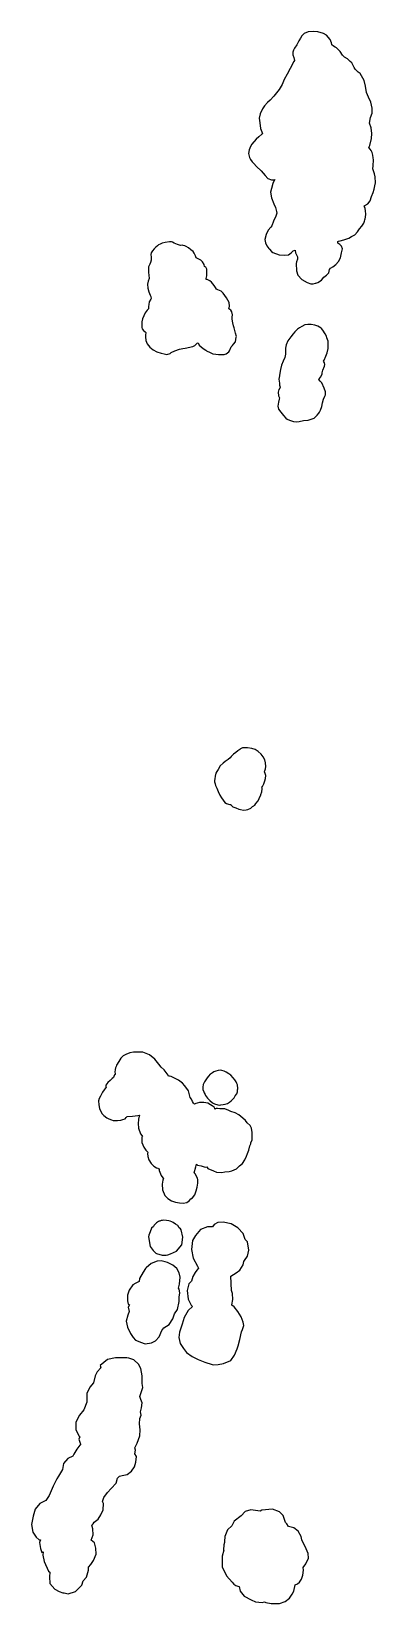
# Model space of a CAD drawing. Extents: x -12748497 to 5449789, y 79630 to 14464147.
# Drawn here: x -12748497 to -12374141, y 12753454 to 14464147 of the extents above.
import ezdxf

# ---------------------------------------------------------------- set-up
doc = ezdxf.new("R2010")
doc.units = 21
doc.layers.add('COUNTY_BOUNDARY', color=40, linetype='Continuous')

msp = doc.modelspace()

# ---------------------------------------------------------------- linework, layer by layer
at = {"layer": 'COUNTY_BOUNDARY'}
for points in [[(-12441931, 14464147), (-12447584, 14463725), (-12451639, 14461831), (-12454271, 14459549), (-12455935, 14456953), (-12457498, 14453752), (-12459768, 14449476), (-12462471, 14445792), (-12463529, 14443738), (-12464200, 14441437), (-12464196, 14438634), (-12463149, 14435774), (-12462339, 14432499), (-12462908, 14431316), (-12467020, 14423720), (-12470377, 14417612), (-12473410, 14411762), (-12475782, 14406519), (-12479044, 14400975), (-12484828, 14393601), (-12488678, 14389346), (-12491620, 14386689), (-12494868, 14383149), (-12496968, 14380026), (-12499638, 14374454), (-12500637, 14369645), (-12500098, 14364524), (-12499373, 14358466), (-12497951, 14354813), (-12497195, 14352798), (-12497769, 14352455), (-12501111, 14349637), (-12504088, 14347080), (-12508558, 14341586), (-12510228, 14339047), (-12511735, 14335396), (-12512303, 14331173), (-12511169, 14326977), (-12510228, 14324923), (-12508389, 14322402), (-12507298, 14321346), (-12506668, 14320617), (-12503725, 14317212), (-12498663, 14312623), (-12494066, 14307547), (-12491165, 14304047), (-12487396, 14302764), (-12483946, 14302795), (-12483490, 14302962), (-12484543, 14302039), (-12486040, 14298805), (-12487266, 14293171), (-12488562, 14289356), (-12487474, 14282919), (-12484943, 14276733), (-12482932, 14272441), (-12482027, 14268233), (-12481619, 14266557), (-12482768, 14263246), (-12485338, 14257724), (-12486867, 14252784), (-12488082, 14251279), (-12491016, 14247757), (-12493246, 14243189), (-12494650, 14237625), (-12493991, 14234172), (-12492566, 14230818), (-12490379, 14228104), (-12489344, 14227101), (-12487499, 14224774), (-12486063, 14223586), (-12479165, 14221069), (-12473198, 14220555), (-12469011, 14220933), (-12465988, 14223268), (-12463804, 14225280), (-12461681, 14226122), (-12461113, 14223372), (-12459183, 14218735), (-12458891, 14216490), (-12460156, 14213399), (-12460477, 14211671), (-12460102, 14203748), (-12458781, 14199096), (-12454194, 14194123), (-12448515, 14190943), (-12444616, 14189634), (-12442181, 14189381), (-12439561, 14190331), (-12439137, 14190284), (-12436931, 14190972), (-12433088, 14193667), (-12430283, 14196730), (-12427550, 14198874), (-12425081, 14201598), (-12424114, 14205036), (-12423188, 14206654), (-12420749, 14207831), (-12417291, 14210578), (-12414623, 14213880), (-12412419, 14217663), (-12411029, 14223175), (-12410237, 14227454), (-12411202, 14230346), (-12412828, 14232154), (-12415127, 14233708), (-12415286, 14234220), (-12415130, 14235441), (-12414587, 14235957), (-12412776, 14236294), (-12408737, 14237329), (-12403245, 14239158), (-12400362, 14240966), (-12396714, 14242894), (-12393862, 14246240), (-12391505, 14249498), (-12389164, 14252080), (-12386831, 14255373), (-12386205, 14257732), (-12385765, 14258989), (-12385495, 14260282), (-12385114, 14262107), (-12384744, 14265259), (-12384953, 14268965), (-12385465, 14271613), (-12386091, 14273179), (-12386745, 14273992), (-12385644, 14274610), (-12382559, 14276650), (-12380021, 14279974), (-12378448, 14284418), (-12376692, 14288733), (-12375744, 14292460), (-12374756, 14296220), (-12374141, 14299437), (-12374393, 14306068), (-12375307, 14309383), (-12377131, 14314648), (-12376725, 14318010), (-12376430, 14324333), (-12376745, 14326777), (-12377161, 14329654), (-12377784, 14332339), (-12379029, 14334623), (-12379930, 14336210), (-12381511, 14337955), (-12380532, 14340180), (-12378515, 14347525), (-12378055, 14353068), (-12379069, 14359256), (-12380764, 14364184), (-12379641, 14370631), (-12377921, 14375385), (-12377844, 14380797), (-12379312, 14387077), (-12381763, 14392638), (-12384023, 14397888), (-12385052, 14404502), (-12386458, 14410793), (-12390922, 14418393), (-12392983, 14419974), (-12396422, 14422947), (-12397293, 14424774), (-12400094, 14430120), (-12401674, 14431431), (-12404624, 14434189), (-12407875, 14436169), (-12410221, 14438502), (-12412596, 14442176), (-12416739, 14446175), (-12418218, 14447033), (-12420056, 14448204), (-12421779, 14449400), (-12421835, 14449891), (-12421924, 14451867), (-12423607, 14455420), (-12427599, 14460042), (-12430758, 14461975), (-12436874, 14463811), (-12441931, 14464147)], [(-12598468, 14235139), (-12603185, 14234633), (-12606126, 14233767), (-12608619, 14232685), (-12610109, 14231812), (-12611304, 14230961), (-12613261, 14229337), (-12615142, 14227427), (-12616979, 14225502), (-12618175, 14223121), (-12618748, 14221291), (-12618424, 14218484), (-12618140, 14215147), (-12618856, 14212718), (-12619694, 14210731), (-12621127, 14207829), (-12621122, 14205023), (-12621076, 14202077), (-12621057, 14201845), (-12620816, 14198929), (-12620541, 14195210), (-12621671, 14192385), (-12622175, 14188970), (-12621908, 14184642), (-12620686, 14180753), (-12619265, 14177102), (-12618728, 14175568), (-12618338, 14173393), (-12618714, 14172871), (-12620338, 14169797), (-12620800, 14167180), (-12620985, 14164736), (-12621119, 14163494), (-12621314, 14162229), (-12622483, 14160851), (-12624790, 14158002), (-12627565, 14151483), (-12628372, 14148134), (-12628262, 14141926), (-12627870, 14140521), (-12626698, 14138654), (-12624636, 14137193), (-12623809, 14136657), (-12624034, 14136152), (-12624437, 14133887), (-12624452, 14131736), (-12624063, 14127926), (-12622626, 14124319), (-12619540, 14120523), (-12615951, 14117704), (-12612008, 14115411), (-12607242, 14114095), (-12604260, 14113340), (-12601110, 14112611), (-12597693, 14113767), (-12596354, 14114939), (-12592604, 14116711), (-12587542, 14118299), (-12583770, 14119253), (-12581331, 14119464), (-12572938, 14121357), (-12570833, 14122494), (-12568866, 14124395), (-12568097, 14125126), (-12567096, 14125418), (-12567195, 14125306), (-12566013, 14122865), (-12561684, 14119064), (-12558716, 14117230), (-12557905, 14116729), (-12554032, 14114644), (-12551179, 14113434), (-12548077, 14112910), (-12545052, 14112670), (-12541817, 14112559), (-12538842, 14112697), (-12536571, 14113221), (-12533643, 14115435), (-12533028, 14116588), (-12531193, 14120796), (-12529816, 14122535), (-12528587, 14123934), (-12526542, 14126351), (-12525648, 14131462), (-12525574, 14132359), (-12526600, 14135876), (-12527219, 14138699), (-12527874, 14141463), (-12528671, 14143868), (-12529425, 14147248), (-12530166, 14150987), (-12530295, 14153124), (-12529713, 14155938), (-12530377, 14158948), (-12531716, 14160969), (-12533578, 14162428), (-12533338, 14163558), (-12533187, 14165332), (-12533524, 14169374), (-12536379, 14174318), (-12539771, 14179506), (-12542077, 14181521), (-12545574, 14183138), (-12547348, 14183833), (-12548411, 14185356), (-12549746, 14187698), (-12552660, 14191150), (-12554590, 14192696), (-12556475, 14193905), (-12557458, 14194342), (-12558443, 14194385), (-12558340, 14195138), (-12557679, 14198323), (-12557519, 14200642), (-12557859, 14205553), (-12558676, 14207616), (-12560145, 14208539), (-12560661, 14210565), (-12562310, 14213365), (-12564331, 14215147), (-12566464, 14216488), (-12568720, 14217315), (-12569149, 14217678), (-12570157, 14219928), (-12571479, 14222964), (-12572690, 14224663), (-12575091, 14226605), (-12577522, 14228626), (-12580189, 14230180), (-12581503, 14230729), (-12583268, 14231372), (-12584331, 14231414), (-12586386, 14231338), (-12589474, 14232412), (-12591335, 14232951), (-12593226, 14233712), (-12594938, 14234886), (-12596207, 14235243), (-12598468, 14235139)], [(-12447975, 14145272), (-12450964, 14144942), (-12454323, 14142907), (-12456875, 14141455), (-12458970, 14140236), (-12461202, 14137841), (-12461966, 14137189), (-12463618, 14135142), (-12466395, 14131702), (-12469462, 14127573), (-12471244, 14122978), (-12472074, 14119645), (-12471963, 14117169), (-12472067, 14112921), (-12472699, 14109528), (-12474651, 14105415), (-12476520, 14100978), (-12477589, 14096247), (-12478524, 14089987), (-12478629, 14089359), (-12479245, 14085638), (-12478789, 14081309), (-12478459, 14079414), (-12477948, 14077043), (-12478424, 14076067), (-12479362, 14074383), (-12480197, 14071707), (-12479836, 14067807), (-12478769, 14065419), (-12478825, 14064079), (-12479689, 14060657), (-12480498, 14056509), (-12479675, 14053094), (-12477358, 14049684), (-12474450, 14046122), (-12471661, 14043307), (-12470283, 14042427), (-12467905, 14041156), (-12463335, 14039551), (-12460267, 14039275), (-12457217, 14039799), (-12452501, 14040645), (-12447434, 14041218), (-12444120, 14042133), (-12440971, 14043514), (-12437619, 14046584), (-12435919, 14048894), (-12435193, 14049812), (-12433856, 14052153), (-12432639, 14055918), (-12431763, 14059888), (-12430928, 14064172), (-12429317, 14067163), (-12428770, 14068795), (-12428647, 14070235), (-12428492, 14072018), (-12430045, 14076010), (-12432655, 14081675), (-12434509, 14083610), (-12435858, 14085255), (-12435329, 14086202), (-12433567, 14088367), (-12432369, 14091645), (-12432386, 14092736), (-12431591, 14095389), (-12429577, 14099997), (-12429273, 14101869), (-12429645, 14103594), (-12430695, 14105185), (-12429953, 14106606), (-12428316, 14110722), (-12426799, 14114442), (-12425552, 14119116), (-12425517, 14123546), (-12425511, 14127063), (-12426989, 14130834), (-12427568, 14132533), (-12428991, 14134955), (-12429701, 14136300), (-12430824, 14138140), (-12432601, 14140461), (-12433289, 14141215), (-12437086, 14143525), (-12440294, 14144705), (-12444231, 14145335), (-12447975, 14145272)], [(-12516539, 13684767), (-12518973, 13684732), (-12521102, 13683369), (-12521895, 13682778), (-12523983, 13681316), (-12526132, 13679565), (-12528614, 13677635), (-12529669, 13676777), (-12531181, 13675169), (-12532127, 13673727), (-12534524, 13671942), (-12537607, 13669651), (-12540028, 13667875), (-12543234, 13664865), (-12545420, 13661159), (-12546781, 13658979), (-12547724, 13656972), (-12548575, 13653808), (-12549041, 13651048), (-12549087, 13650706), (-12549326, 13648904), (-12549198, 13647545), (-12548884, 13646582), (-12548610, 13645354), (-12548341, 13643743), (-12546900, 13640723), (-12545543, 13637138), (-12543641, 13633044), (-12541689, 13630286), (-12539985, 13627608), (-12538148, 13625178), (-12536239, 13623942), (-12534046, 13623329), (-12532708, 13622918), (-12531749, 13623076), (-12531542, 13622648), (-12529232, 13620586), (-12526261, 13619327), (-12522995, 13617964), (-12520999, 13617531), (-12517809, 13616919), (-12515050, 13617322), (-12513010, 13617440), (-12509994, 13618918), (-12508065, 13620595), (-12506560, 13621549), (-12505681, 13622274), (-12505649, 13622298), (-12504224, 13623877), (-12502024, 13627094), (-12500750, 13629431), (-12498892, 13633609), (-12498775, 13633996), (-12497946, 13636702), (-12497332, 13639871), (-12497592, 13640737), (-12497990, 13642026), (-12497256, 13642698), (-12495710, 13645457), (-12494632, 13648800), (-12494012, 13651103), (-12493513, 13654353), (-12494288, 13656778), (-12494758, 13657620), (-12495155, 13658435), (-12494886, 13658870), (-12494129, 13660554), (-12493807, 13661914), (-12493327, 13664169), (-12493832, 13668271), (-12494443, 13671419), (-12496402, 13674784), (-12498409, 13677628), (-12501901, 13680741), (-12505102, 13682940), (-12508851, 13684014), (-12513519, 13684569), (-12516539, 13684767)], [(-12637598, 13353536), (-12641490, 13352744), (-12645741, 13351070), (-12648639, 13349549), (-12651350, 13346834), (-12653535, 13343288), (-12655902, 13339147), (-12656458, 13337742), (-12656960, 13336468), (-12657426, 13334486), (-12657649, 13331694), (-12657405, 13330208), (-12657299, 13329176), (-12658049, 13328703), (-12658778, 13327090), (-12659026, 13326490), (-12659100, 13325777), (-12660519, 13324968), (-12662797, 13322784), (-12665235, 13320527), (-12667522, 13317396), (-12667748, 13315714), (-12667250, 13314542), (-12668221, 13313876), (-12669552, 13312498), (-12671073, 13309923), (-12673414, 13305530), (-12674862, 13302892), (-12675572, 13300411), (-12675197, 13296289), (-12674585, 13292151), (-12671913, 13286616), (-12669845, 13284507), (-12666491, 13282043), (-12664302, 13280743), (-12661497, 13279790), (-12659489, 13279096), (-12658001, 13279107), (-12654774, 13279151), (-12651342, 13279457), (-12649258, 13280028), (-12646536, 13280808), (-12645335, 13282296), (-12644469, 13283384), (-12638698, 13283970), (-12632884, 13284560), (-12630778, 13284774), (-12631188, 13283789), (-12632207, 13280487), (-12632511, 13275360), (-12632455, 13274924), (-12631989, 13271299), (-12631930, 13270831), (-12629731, 13264658), (-12628569, 13262729), (-12627599, 13261661), (-12628239, 13260811), (-12628241, 13259753), (-12628246, 13255258), (-12626304, 13250075), (-12623957, 13246866), (-12622162, 13244866), (-12621700, 13244575), (-12622177, 13243081), (-12621724, 13239758), (-12620890, 13236234), (-12618397, 13232268), (-12615487, 13229573), (-12612507, 13227592), (-12611152, 13227056), (-12610775, 13226907), (-12609654, 13226634), (-12609566, 13224731), (-12607437, 13219142), (-12605446, 13216568), (-12604996, 13216374), (-12605612, 13214343), (-12606291, 13209952), (-12605924, 13203569), (-12603528, 13197475), (-12600222, 13194047), (-12596088, 13191607), (-12591962, 13190322), (-12587280, 13189565), (-12583602, 13189037), (-12579270, 13189981), (-12577015, 13191551), (-12574967, 13193689), (-12573236, 13195084), (-12570712, 13198321), (-12569257, 13202666), (-12568192, 13206723), (-12567519, 13211048), (-12567595, 13214504), (-12567909, 13216230), (-12569429, 13219022), (-12570147, 13220845), (-12571363, 13222128), (-12569702, 13228856), (-12569047, 13231503), (-12567800, 13230580), (-12563697, 13229624), (-12560733, 13228836), (-12558875, 13228364), (-12557614, 13228566), (-12556485, 13226908), (-12550621, 13224466), (-12547053, 13222959), (-12541228, 13222470), (-12538114, 13223093), (-12533529, 13223718), (-12530480, 13224348), (-12527818, 13225548), (-12525500, 13226550), (-12522016, 13229668), (-12519010, 13232271), (-12516428, 13236303), (-12514620, 13240143), (-12513295, 13243083), (-12512070, 13246854), (-12510779, 13251402), (-12509955, 13253677), (-12509643, 13255090), (-12508405, 13257819), (-12508206, 13259967), (-12508236, 13263304), (-12508278, 13266149), (-12509219, 13270779), (-12510676, 13273560), (-12513803, 13276511), (-12515745, 13279052), (-12518514, 13281695), (-12522843, 13285351), (-12526806, 13287440), (-12531407, 13288873), (-12533705, 13290084), (-12537990, 13291753), (-12540618, 13291798), (-12543570, 13291656), (-12545995, 13292080), (-12547552, 13292101), (-12548884, 13291461), (-12548902, 13292137), (-12549535, 13293422), (-12551829, 13295043), (-12553549, 13296006), (-12556483, 13297846), (-12560857, 13298774), (-12563887, 13298696), (-12565811, 13298622), (-12568378, 13298023), (-12569681, 13297726), (-12571095, 13297031), (-12572099, 13298112), (-12573192, 13299690), (-12574532, 13302199), (-12575829, 13303953), (-12576395, 13306973), (-12577668, 13311342), (-12581468, 13316870), (-12584318, 13319809), (-12588616, 13323092), (-12593415, 13325657), (-12596534, 13326803), (-12598199, 13327159), (-12599414, 13327194), (-12599782, 13328514), (-12604197, 13334371), (-12607361, 13337169), (-12610083, 13340345), (-12614256, 13345821), (-12620245, 13350672), (-12627401, 13353436), (-12633114, 13353463), (-12637598, 13353536)], [(-12545266, 13333613), (-12547979, 13332786), (-12549916, 13331900), (-12551652, 13330867), (-12552469, 13330295), (-12553891, 13329457), (-12555826, 13327352), (-12557464, 13325379), (-12558738, 13323493), (-12560274, 13321091), (-12561632, 13318227), (-12562183, 13315247), (-12561975, 13312970), (-12561016, 13310111), (-12560480, 13309089), (-12559626, 13307460), (-12559186, 13306289), (-12556897, 13303263), (-12554480, 13300789), (-12551367, 13298257), (-12549174, 13297154), (-12545887, 13296123), (-12543583, 13295932), (-12542439, 13296023), (-12540060, 13296591), (-12537882, 13296901), (-12535074, 13297677), (-12532972, 13298916), (-12531242, 13300316), (-12529606, 13302075), (-12528100, 13303750), (-12526688, 13305811), (-12525139, 13308243), (-12524503, 13310346), (-12524447, 13310813), (-12524251, 13312434), (-12523997, 13313549), (-12523903, 13314267), (-12523956, 13314984), (-12524184, 13316811), (-12524273, 13317926), (-12525044, 13319380), (-12525912, 13321100), (-12527263, 13323459), (-12529076, 13325661), (-12531737, 13328298), (-12533901, 13330009), (-12536569, 13331688), (-12538936, 13332918), (-12541209, 13333650), (-12542493, 13333801), (-12545266, 13333613)], [(-12606375, 13170377), (-12607329, 13170240), (-12608755, 13169688), (-12609514, 13169433), (-12610294, 13169176), (-12612329, 13167916), (-12614860, 13165272), (-12615844, 13163763), (-12617711, 13161868), (-12618306, 13160865), (-12620113, 13156151), (-12620710, 13154180), (-12621317, 13152546), (-12619240, 13141956), (-12616178, 13137637), (-12613031, 13134884), (-12612435, 13134363), (-12606293, 13132470), (-12601755, 13132682), (-12600262, 13132980), (-12597324, 13133830), (-12590864, 13136784), (-12584911, 13143778), (-12583658, 13152046), (-12585633, 13160249), (-12586502, 13161207), (-12587648, 13162392), (-12589343, 13164663), (-12591859, 13166436), (-12594236, 13168147), (-12595599, 13168821), (-12597494, 13169585), (-12599128, 13169779), (-12601560, 13170246), (-12605113, 13170558), (-12606375, 13170377)], [(-12539802, 13168591), (-12545751, 13168016), (-12549720, 13165843), (-12551583, 13163386), (-12556926, 13163276), (-12564494, 13160328), (-12569982, 13154017), (-12573352, 13148419), (-12574336, 13138769), (-12572527, 13129410), (-12567785, 13120472), (-12566593, 13118448), (-12568499, 13116245), (-12570214, 13113628), (-12572974, 13109413), (-12574390, 13104141), (-12577285, 13101182), (-12579217, 13094122), (-12578025, 13084752), (-12574669, 13077989), (-12573123, 13076544), (-12578146, 13072495), (-12582308, 13064829), (-12584404, 13057374), (-12587425, 13048813), (-12588088, 13042924), (-12586723, 13036396), (-12583136, 13031165), (-12579735, 13026572), (-12573527, 13022404), (-12567229, 13018958), (-12559998, 13016197), (-12551952, 13013701), (-12550301, 13013212), (-12545208, 13013591), (-12539531, 13014611), (-12531714, 13018064), (-12527474, 13023779), (-12524596, 13030596), (-12523733, 13033837), (-12521831, 13040961), (-12519944, 13048971), (-12519071, 13051576), (-12517561, 13056194), (-12518141, 13059809), (-12520489, 13065601), (-12523903, 13071389), (-12528132, 13076451), (-12530514, 13078263), (-12530644, 13078607), (-12529260, 13084492), (-12529704, 13090924), (-12530733, 13094075), (-12531569, 13109640), (-12525842, 13113193), (-12521793, 13116333), (-12518255, 13122121), (-12517615, 13125487), (-12516727, 13126702), (-12513484, 13131614), (-12511885, 13137969), (-12513550, 13146978), (-12515830, 13149455), (-12518336, 13156310), (-12523856, 13162174), (-12531044, 13166532), (-12539802, 13168591)], [(-12607449, 13126234), (-12611680, 13125989), (-12618084, 13123650), (-12623579, 13118877), (-12624268, 13117938), (-12627038, 13114154), (-12630852, 13107040), (-12631271, 13104057), (-12634766, 13102262), (-12638141, 13100283), (-12642190, 13094595), (-12644021, 13089083), (-12643955, 13082907), (-12643303, 13079069), (-12641997, 13078383), (-12643248, 13075887), (-12642086, 13071289), (-12643545, 13067256), (-12645458, 13060784), (-12644146, 13054098), (-12640609, 13047287), (-12637809, 13042995), (-12635400, 13040062), (-12634192, 13039705), (-12634150, 13039692), (-12630007, 13037792), (-12624870, 13036097), (-12617943, 13037251), (-12613511, 13039445), (-12609520, 13043514), (-12606525, 13050573), (-12604467, 13053370), (-12598675, 13057011), (-12594591, 13063221), (-12592955, 13068648), (-12589759, 13073498), (-12587840, 13082309), (-12587729, 13086745), (-12586957, 13091460), (-12587685, 13095452), (-12588421, 13096544), (-12587261, 13100965), (-12586874, 13108443), (-12587890, 13113337), (-12590473, 13117889), (-12594754, 13121659), (-12600371, 13124442), (-12602851, 13125436), (-12607449, 13126234)], [(-12656920, 13020738), (-12665875, 13019024), (-12673694, 13012360), (-12673138, 13009820), (-12676947, 13005777), (-12679328, 13001384), (-12681068, 12993754), (-12684945, 12989002), (-12688314, 12982182), (-12688185, 12972698), (-12691481, 12964313), (-12696099, 12958305), (-12700067, 12950815), (-12700124, 12943022), (-12696920, 12935797), (-12695855, 12935000), (-12696896, 12932272), (-12695657, 12927818), (-12694706, 12927315), (-12699052, 12921479), (-12702435, 12915940), (-12703558, 12913744), (-12708857, 12911410), (-12713679, 12905828), (-12714733, 12899420), (-12719137, 12892207), (-12720889, 12889334), (-12724940, 12881076), (-12729202, 12871197), (-12732757, 12865665), (-12739390, 12862264), (-12744392, 12856256), (-12746697, 12848583), (-12748497, 12839438), (-12747027, 12831009), (-12743464, 12825600), (-12740252, 12822893), (-12738648, 12822962), (-12739746, 12820071), (-12738678, 12813521), (-12737326, 12809133), (-12735684, 12809814), (-12736225, 12806235), (-12734650, 12799223), (-12729824, 12788780), (-12728435, 12787450), (-12728999, 12782561), (-12728484, 12775334), (-12722888, 12768946), (-12718288, 12766701), (-12714419, 12765238), (-12712725, 12765149), (-12708552, 12764187), (-12700650, 12766416), (-12693663, 12773643), (-12692288, 12778152), (-12688479, 12782069), (-12686339, 12789619), (-12686500, 12793030), (-12686596, 12793036), (-12683944, 12796031), (-12680970, 12800345), (-12678065, 12807337), (-12678579, 12813886), (-12680047, 12819553), (-12683364, 12822409), (-12681522, 12828385), (-12681612, 12834746), (-12682764, 12838591), (-12681487, 12840353), (-12680233, 12842084), (-12675936, 12845450), (-12672962, 12850041), (-12670551, 12855535), (-12670218, 12862484), (-12671176, 12864662), (-12669870, 12868901), (-12665811, 12874463), (-12661741, 12878656), (-12656221, 12884636), (-12654891, 12890017), (-12652595, 12892251), (-12649816, 12892761), (-12644460, 12893797), (-12639714, 12897439), (-12636540, 12902204), (-12634904, 12907347), (-12634203, 12913333), (-12636100, 12916547), (-12635159, 12920339), (-12636062, 12922867), (-12633386, 12927994), (-12630713, 12935817), (-12630088, 12942616), (-12631067, 12948864), (-12630420, 12954707), (-12628955, 12958335), (-12629841, 12962082), (-12628632, 12966381), (-12627964, 12971842), (-12629363, 12975409), (-12630629, 12978894), (-12627323, 12988527), (-12627893, 12992854), (-12628024, 13001307), (-12629382, 13009329), (-12632156, 13013979), (-12637041, 13018726), (-12642509, 13020473), (-12644722, 13020778), (-12648998, 13020874), (-12656920, 13020738)], [(-12509708, 12855423), (-12516101, 12853702), (-12520359, 12849035), (-12527849, 12843089), (-12530373, 12838003), (-12535333, 12833603), (-12538104, 12826491), (-12538372, 12820862), (-12538594, 12819955), (-12539262, 12817234), (-12539528, 12811887), (-12539031, 12811455), (-12540930, 12804843), (-12541180, 12793544), (-12536265, 12783447), (-12530247, 12776705), (-12528425, 12774672), (-12528293, 12774614), (-12525997, 12773076), (-12523906, 12772308), (-12522512, 12771956), (-12521415, 12767110), (-12517160, 12761663), (-12509384, 12757627), (-12504618, 12755401), (-12497616, 12754603), (-12495012, 12755202), (-12493366, 12754574), (-12487677, 12753454), (-12478531, 12753654), (-12472552, 12755709), (-12467807, 12759170), (-12464887, 12763848), (-12463059, 12766774), (-12461616, 12773825), (-12459142, 12774767), (-12456698, 12776882), (-12454660, 12779959), (-12453342, 12784345), (-12452674, 12789612), (-12452971, 12792533), (-12450060, 12796566), (-12447247, 12803020), (-12447276, 12807791), (-12449448, 12812896), (-12454261, 12822906), (-12455235, 12826478), (-12458404, 12832316), (-12462993, 12835844), (-12468779, 12837389), (-12470623, 12840186), (-12472021, 12841814), (-12474762, 12849388), (-12478580, 12853282), (-12486134, 12856335), (-12497981, 12855252), (-12499496, 12854158), (-12509708, 12855423)]]:
    msp.add_lwpolyline(points, dxfattribs=at)

doc.saveas('drawing.dxf')
